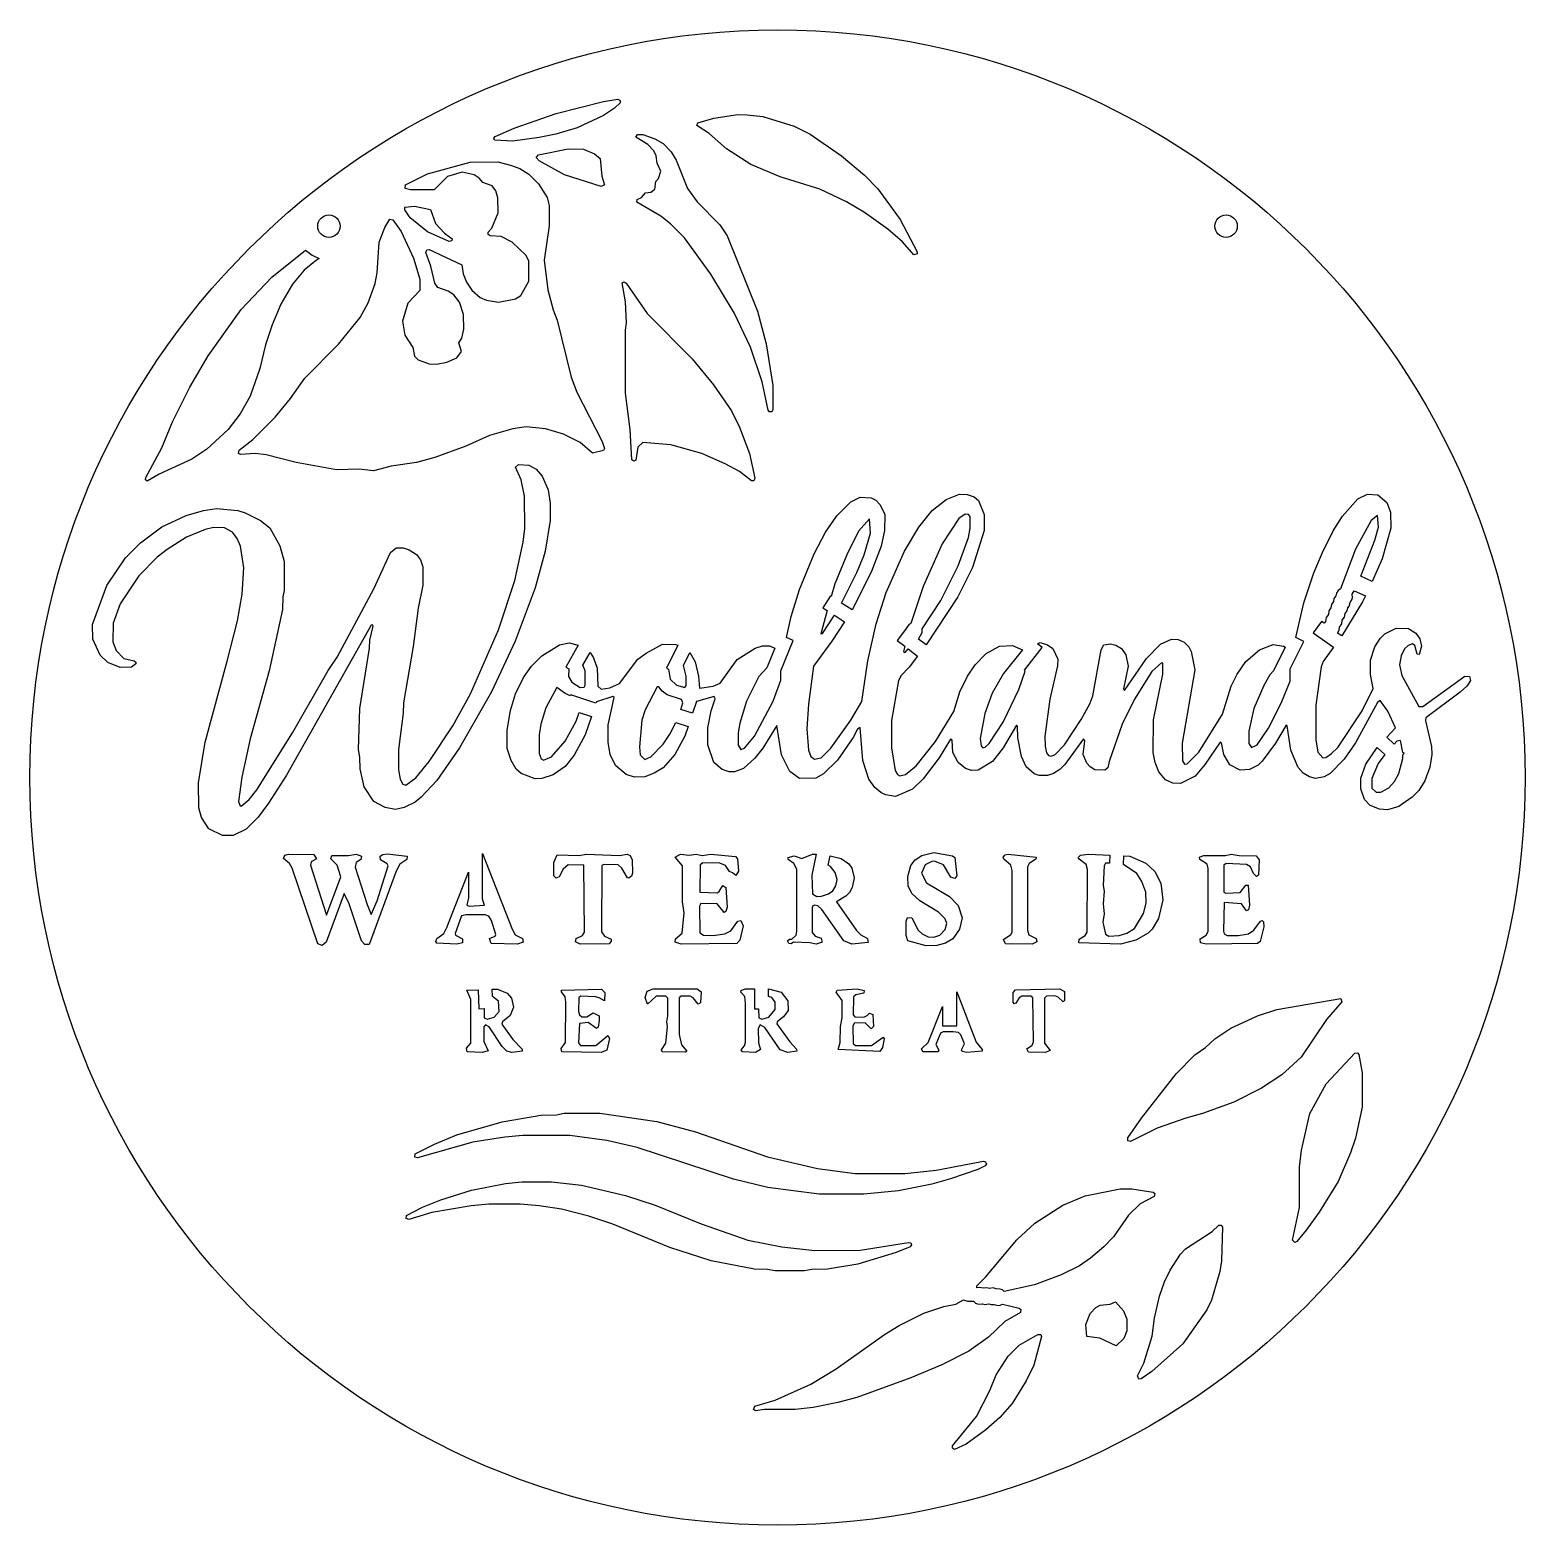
# Model space of a CAD drawing. Header units: millimetres. Extents: x -400 to 400, y -400 to 400.
import ezdxf

# ---------------------------------------------------------------- set-up
doc = ezdxf.new("R2010")
doc.units = ezdxf.units.MM
doc.layers.add('CUT', color=7, linetype='Continuous')

msp = doc.modelspace()

# ---------------------------------------------------------------- linework, layer by layer
at = {"layer": 'CUT'}
for points in [[(-150.98, 343.01), (-140.98, 347.49), (-118.48, 355.28), (-93.16, 361.63), (-85.51, 362.92), (-84.13, 362.21), (-84.16, 361.01), (-87.27, 358.06), (-93.11, 354.21), (-107.14, 347.68), (-118.59, 344.16), (-127.47, 342.36), (-141.58, 340.53), (-151.48, 341.03), (-151.72, 342.14)], [(8.91, 348.44), (17.41, 344.22), (34.28, 332.68), (46.5, 322.34), (53.75, 315.04), (65.64, 298.59), (74.69, 281.33), (74.68, 280.12), (72.87, 279.62), (66.84, 286.56), (59.09, 293.31), (46.55, 302.28), (36.93, 308.05), (22.57, 314.74), (1.43, 321.47), (-14.28, 328), (-27.35, 336.34), (-36.56, 344.51), (-43.18, 348.85), (-42.6, 350.31), (-34.08, 352.82), (-21.3, 354.65), (-16.17, 354.62), (-7.83, 353.68)], [(-67.69, 313.16), (-65.58, 314.86), (-65.17, 318.82), (-63.74, 320.54), (-62.4, 324.41), (-64.35, 328.68), (-64.92, 332.63), (-66.09, 335.24), (-69.39, 338.76), (-75.81, 342.55), (-74.92, 344.08), (-72.03, 344.12), (-65.64, 341.65), (-61.18, 339.14), (-56.88, 334.73), (-54.21, 330.34), (-48.21, 315.13), (-43.03, 307.98), (-30.93, 295.77), (-26.9, 289.81), (-10.69, 249.53), (-6.06, 232), (-2.55, 209.65), (-2.51, 196.82), (-3.08, 195.73), (-4.3, 195.61), (-5.08, 196.55), (-8.24, 211.63), (-14.45, 230.29), (-23.1, 248.53), (-35.69, 269.22), (-49.75, 288.72), (-57.31, 296.28), (-62.38, 300.35), (-75.23, 307.75), (-75.02, 309.21), (-72.8, 310.26), (-70.65, 312.88)], [(-127.96, 333.08), (-112.09, 336.29), (-103.87, 336.17), (-97.85, 333.69), (-94.8, 331.16), (-94.06, 321.69), (-92.63, 317.06), (-94.27, 316.17), (-113.97, 322.44), (-127.45, 330), (-129.07, 331.7)], [(-168.75, 323.89), (-176.55, 321.57), (-183.64, 314.45), (-196.42, 314.4), (-199.25, 315.16), (-199.06, 317.07), (-187.23, 323.03), (-164.44, 329.32), (-149.71, 329.34), (-142.79, 327.65), (-137.79, 325.76), (-133.1, 322.81), (-127.85, 317.58), (-123.26, 310.4), (-122.23, 306.03), (-122.2, 295.23), (-124.79, 276.75), (-122.8, 260.99), (-120.09, 250.21), (-117.92, 244.63), (-110.39, 214.17), (-107.29, 206.12), (-93.75, 179.86), (-92.64, 176), (-93.14, 174.99), (-99.01, 173.47), (-105.58, 179.25), (-114.55, 183.74), (-124.14, 186.62), (-134.42, 187.65), (-141.55, 186.57), (-154.11, 183.01), (-166.67, 177.29), (-183.37, 171.2), (-193.08, 168.56), (-206.68, 166.58), (-216.15, 164.16), (-223.88, 164.96), (-235.98, 164.62), (-257.55, 168.54), (-273.52, 172.64), (-279.51, 173.4), (-287.34, 172.83), (-288.39, 173.36), (-288.12, 175.17), (-280.67, 180.77), (-268.7, 192.77), (-260.55, 202.71), (-252.94, 213.64), (-234.82, 231.87), (-223.36, 246.21), (-219.02, 253.94), (-215.24, 264.32), (-214.13, 269.99), (-213.08, 286.49), (-210.16, 294.31), (-207.42, 298.79), (-205.86, 298.35), (-201.44, 292.15), (-194.8, 277.92), (-191.34, 266.58), (-191.45, 260.49), (-197.81, 253.86), (-200.72, 244.16), (-199.39, 236.68), (-195.07, 230.07), (-194.14, 225.44), (-192.23, 223.39), (-186.37, 221.36), (-182.54, 221.08), (-176.97, 222.22), (-171.65, 224.47), (-169.01, 227.95), (-170.46, 232.5), (-168.84, 235.05), (-167.79, 239.95), (-167.94, 247.67), (-170.19, 254.28), (-173.14, 258.29), (-176.17, 260.29), (-181.71, 262.26), (-183.29, 264.51), (-185.51, 273.51), (-188.21, 280.86), (-187.7, 282.4), (-186.45, 282.49), (-168.96, 274.38), (-168.15, 269.54), (-166.38, 264.96), (-163.53, 260.81), (-159, 256.91), (-155.76, 255.41), (-149.32, 254.28), (-140.17, 256.12), (-137.39, 257.85), (-133.05, 265.61), (-133.04, 276.32), (-134.55, 279.22), (-141.95, 286.44), (-147.84, 289.44), (-153.75, 289.83), (-154.82, 290.49), (-154.84, 291.74), (-152.88, 293.93), (-149.53, 302.05), (-149.55, 310.17), (-150.66, 313.93), (-152.74, 316.55), (-157.59, 318.41), (-159.55, 320.73), (-162.22, 322.42)], [(-175.74, 286.79), (-187.3, 291.91), (-196.63, 299.48), (-199.43, 303.74), (-199.37, 305.23), (-194.2, 305.76), (-185.71, 303.87), (-182.94, 296.39), (-178.25, 291.29), (-173.99, 288.2), (-174.32, 287.12)], [(-313.31, 170.37), (-330.92, 162.35), (-337.27, 158.6), (-338.1, 159.35), (-338.04, 160.47), (-329.38, 176.47), (-323.7, 190.38), (-314.46, 208.81), (-304.68, 225.64), (-287, 250.34), (-270.49, 267.74), (-252.61, 282.16), (-249, 279.41), (-245.19, 277.77), (-246.73, 276.81), (-253.17, 271.42), (-259.52, 263.94), (-265.77, 253.18), (-270.35, 242.26), (-273.89, 231.57), (-276.94, 218.84), (-282.23, 203.96), (-287.43, 194.5), (-293.86, 186.25), (-305.31, 175.72)], [(-57.15, 177.95), (-72.1, 179.18), (-74.66, 176.76), (-75.85, 169.87), (-76.95, 169.34), (-78.01, 169.97), (-78.78, 186.14), (-81.31, 205.62), (-81.32, 239.34), (-80.75, 243.18), (-81.41, 254.45), (-83.1, 264.64), (-82.04, 265.13), (-81.01, 264.58), (-69.7, 248.31), (-45.63, 224), (-34.31, 210.08), (-24.68, 196.11), (-20.28, 187.48), (-14.95, 173.32), (-12.04, 160.16), (-12.67, 158.75), (-13.87, 158.7), (-20.42, 163.77), (-27.96, 167.9), (-40.55, 173.36)], [(-192.27, 90.52), (-194.99, 70.01), (-200.11, 40.01), (-200.21, 34.36), (-202.77, 15.07), (-202.78, 4.17), (-201.85, -0.84), (-200.54, -3.49), (-198.85, -4.15), (-193.45, -0.21), (-186.43, 8.51), (-173.64, 27.7), (-164.31, 44.77), (-149.34, 79.02), (-140.56, 105.47), (-136.15, 125.83), (-135.23, 133.28), (-135.34, 150.54), (-137.1, 159.28), (-140.24, 166.05), (-138.62, 167.43), (-133.1, 167.04), (-129.14, 164.95), (-125.92, 161.27), (-122.78, 153.98), (-121.58, 146.65), (-121.61, 137.45), (-124.3, 121.05), (-129.62, 101.51), (-140.3, 72.96), (-152.94, 45.88), (-170.17, 15.93), (-182.23, -1.52), (-190.68, -10.59), (-193.9, -13.11), (-199.83, -16.13), (-204.39, -17.2), (-209.98, -16.04), (-216.01, -12.83), (-221.14, -5.08), (-223.37, 4.68), (-223.45, 10.95), (-224.27, 14.97), (-223.39, 36.99), (-218.23, 69.15), (-218.09, 73.41), (-216.35, 81), (-216.76, 81.71), (-217.4, 81.51), (-262.62, 1.26), (-272.29, -13.67), (-277.93, -21.19), (-284.37, -27.65), (-291.26, -31.1), (-296.95, -31.01), (-304.35, -27.52), (-308.17, -21.44), (-309.7, -16.31), (-309.82, -2.9), (-306.21, 18.9), (-294.38, 62.21), (-288.98, 83.85), (-286.35, 98.01), (-285.46, 112.27), (-287.4, 123.76), (-289.05, 127.95), (-291.69, 131.29), (-295.84, 133.63), (-301.71, 133.76), (-306.16, 132.73), (-316.24, 128.64), (-326.6, 122.06), (-331.84, 117.83), (-341.66, 107.97), (-351.69, 92.84), (-355.43, 82.53), (-355.55, 72.61), (-353.91, 68.02), (-349.7, 63.68), (-344.26, 62.47), (-343.33, 61.69), (-343.28, 60.74), (-345.59, 59.04), (-351.79, 58.78), (-358.32, 61.59), (-362.42, 65.51), (-366.33, 74.02), (-366.59, 81.81), (-358.8, 102.73), (-348.84, 117.61), (-340.77, 125.64), (-329.4, 134.09), (-316.37, 140.14), (-307.03, 142.91), (-300.19, 143.88), (-288.69, 142.93), (-284.86, 141.68), (-276.64, 137.55), (-271.64, 133.64), (-266.22, 123.94), (-263.96, 115.59), (-263.95, 100.07), (-264.74, 96.72), (-264.88, 89.91), (-271.97, 57.01), (-282.07, 20.62), (-286.54, 0.13), (-288.34, -12.81), (-287.76, -14.89), (-286.9, -15.32), (-282.71, -11.81), (-278.6, -6.65), (-259.45, 23.83), (-240.47, 57.2), (-235.66, 64.38), (-216.02, 100.96), (-207.05, 120.41), (-203.97, 122.8), (-200.3, 122.92), (-197.06, 121.81), (-193.23, 119.35), (-191.02, 116.54), (-189.77, 112.68), (-189.77, 102.94)], [(25.77, 131.23), (31.71, 140.05), (39.22, 147.53), (44.26, 149.94), (50.11, 149.68), (52.58, 148.32), (55.02, 145.83), (57.39, 140.7), (57.31, 132.23), (55.41, 123.78), (50.17, 109.8), (39.93, 89.66), (34.29, 93.3), (42.45, 109.64), (46.3, 119.18), (49.81, 130.73), (49.19, 138.41), (43.34, 131.82), (37.03, 119.19), (30.63, 103.7), (28.75, 96.88), (28.33, 97.15), (24.27, 90.85), (26.65, 89.31), (23.2, 76.79), (24.01, 76.97), (30.53, 86.8), (35.86, 83.36), (29.12, 72.93), (19.19, 59.52), (16.5, 39.21), (15.75, 25.99), (16.59, 14.57), (17.92, 11.18), (19.87, 9.76), (23.28, 10.55), (28.6, 15.73), (39.2, 30.75), (45.05, 40.62), (48.34, 62.43), (52.87, 82.3), (58.19, 99.07), (67.92, 121.03), (75.61, 133.96), (82.84, 142.93), (90.3, 148.7), (97.3, 151.6), (101.54, 151.49), (105.18, 150.13), (107.53, 148.28), (110.66, 140.77), (110.59, 132.23), (104.31, 112.39), (96.45, 96.63), (79.55, 70.94), (75.44, 74.08), (77.34, 77.54), (77.4, 79.48), (87.41, 94.78), (96.67, 113.25), (102.28, 128.35), (103.12, 133.48), (103.04, 139.65), (102.12, 140.72), (100.35, 140.98), (96.94, 138.58), (88.04, 125.11), (77.9, 102.19), (71.29, 82.46), (70.28, 81.75), (69.6, 80.88), (68.57, 79.16), (64.1, 73.32), (68.06, 70.28), (67.41, 67.43), (68.33, 66.8), (69.97, 68.82), (74.99, 64.98), (70.42, 59.02), (66.11, 54.59), (64.66, 51.95), (61.03, 30.48), (60.97, 15.96), (62.97, 3.72), (64.14, 1.64), (65.43, 0.87), (68.51, 1.66), (74.17, 6.19), (84.53, 19.29), (94.28, 35.37), (97.55, 45.91), (101.64, 54.13), (105.74, 60.34), (111.61, 66.3), (118.71, 70.31), (125.79, 70.55), (131.06, 68.25), (120.98, 55.72), (114.86, 45.15), (110.88, 34.33), (108.44, 20.94), (109.04, 16.88), (109.9, 15.9), (111.07, 16.15), (113.22, 18.24), (120.79, 29.64), (129.04, 47.04), (132.49, 56.89), (132.17, 57.4), (141.58, 69.62), (139.12, 71.51), (140.61, 72.17), (144.49, 71), (147.36, 69.06), (150.02, 63.29), (149.88, 59.69), (145.74, 41.83), (143.08, 21.94), (143.13, 16.69), (144.01, 13.12), (144.92, 11.75), (146.24, 11.33), (148.31, 12.21), (153.5, 17.49), (162.53, 31.05), (167.19, 39.5), (168.68, 43.76), (173.19, 68.36), (174.53, 70.92), (178.1, 71.43), (181.01, 70.74), (184.07, 69.02), (186.4, 65.68), (187.59, 59.64), (185.11, 47.43), (185.75, 46.63), (197.36, 63.72), (204.95, 71.37), (210.75, 74.01), (214.42, 73.91), (217.56, 72.41), (220.02, 69.94), (221.4, 67.4), (223.27, 57.56), (216.44, 18.4), (216.72, 8.93), (217.79, 7.22), (219.12, 7.23), (225.42, 13.57), (238.08, 33.88), (242.66, 48.88), (245.91, 55.34), (250.53, 61.99), (257.85, 68.26), (265.27, 71.13), (270.66, 70.34), (271.65, 69.72), (265.35, 57), (263.38, 54.88), (260.13, 49.25), (254.95, 36.83), (252.26, 24.8), (252.25, 18.16), (253.6, 16.06), (256.56, 17.54), (262.79, 26.4), (269.48, 39.7), (274.31, 51.59), (274.27, 58.09), (281.54, 72.77), (277.39, 74.82), (281.64, 93.51), (287, 109.53), (291.52, 120.35), (297.33, 131.96), (302.3, 139.88), (310.57, 149.05), (315.59, 151.61), (321.27, 151.27), (326.07, 147.13), (328.07, 141.88), (328.11, 133.37), (323.58, 116.92), (318.09, 104.95), (312.19, 107.66), (319.65, 127.05), (321.5, 133.9), (321, 140.2), (317.58, 137.46), (309.32, 122.24), (301.32, 100.93), (300.03, 100.04), (299.05, 98.58), (298.73, 97.2), (297.74, 95.72), (297.4, 94.1), (296.42, 92.63), (296.09, 90.78), (295.05, 89.26), (294.73, 87.24), (293.57, 85.62), (293.25, 83.5), (292.42, 82.57), (291.06, 83.54), (286.68, 77.46), (297.48, 69.66), (292.03, 62.12), (290.92, 59.25), (288.06, 38.76), (288.04, 20.07), (289.13, 13.55), (291.73, 10.44), (293.41, 10.74), (296.45, 12.78), (299.81, 16.12), (312.88, 35.67), (318.72, 47.68), (317.26, 55.19), (317.27, 62.83), (319.54, 69.87), (322.46, 74.45), (325.01, 76.91), (331, 79.91), (337.63, 79.73), (341.53, 77.2), (343.67, 74.22), (344.5, 70.22), (343.38, 65.86), (342.18, 65.97), (341.09, 70.66), (339.69, 71.49), (337.43, 70.67), (335.53, 68.84), (333.67, 65.14), (332.75, 60.28), (333.97, 54.59), (343.16, 37.94), (345.34, 38.07), (367.84, 54.21), (370.19, 54.05), (370.76, 51.9), (368.87, 48.8), (365.3, 45.61), (346.92, 31.92), (346.69, 30.38), (349.98, 16.59), (350.04, 12.31), (348.99, 5.48), (346.31, -1.81), (343.21, -7), (339.59, -10.57), (332.51, -15.53), (326.44, -17.24), (322.16, -17.02), (317.15, -14.9), (314.16, -11.74), (312.03, -5.99), (312.13, -0.32), (314.85, 7.18), (320.86, 16.11), (324.96, 12.24), (321.35, 7.42), (317.91, -0.58), (318.01, -5.72), (320.36, -7.86), (322.75, -7.79), (327.03, -5.54), (330.15, -2.22), (332.39, 2.21), (334.64, 10.17), (334.62, 12.17), (335.25, 12.84), (334.6, 13.45), (333.29, 19.74), (331.39, 19.42), (329.87, 17.91), (326.01, 21.56), (330.7, 26.54), (326.59, 35.55), (322.49, 41.13), (321.06, 40.1), (309.32, 18.57), (303.21, 9.84), (295.7, 2.18), (292.5, 0.4), (287.92, -0.54), (284.65, 0.41), (281.18, 2.28), (278.51, 5.4), (274.72, 14.6), (272.76, 27.59), (272.09, 28.09), (266.39, 18.35), (259.32, 8.65), (257.11, 6.63), (252.48, 4.29), (247.47, 3.85), (241.97, 6.86), (238.83, 12.23), (237.5, 18.57), (236.81, 18.98), (228.9, 7.11), (223.42, 0.77), (215.59, -3.26), (211.44, -3.09), (207.67, -1.31), (204.1, 3.12), (202.13, 8.01), (201.05, 13.34), (201.15, 30.8), (206.22, 55.26), (206.14, 60.92), (205.55, 61.57), (200.23, 56.76), (190.93, 41.87), (184.34, 28.58), (177.37, 8.58), (176.81, 5.19), (175.08, 3.86), (169.7, 4.16), (167.25, 5.63), (165.5, 7.72), (163.56, 12.24), (164.36, 19.68), (163.71, 20.63), (153.65, 6.92), (151.01, 4.32), (147.65, 2.21), (144.4, 1.15), (140.04, 1.09), (137.35, 1.96), (133.06, 5.77), (130.56, 11.32), (128.61, 21.17), (128.5, 27.38), (127.91, 27.97), (120.67, 15.94), (115.06, 8.5), (107.37, 3.9), (103.83, 3.75), (100.56, 4.76), (96.67, 8.04), (93.8, 13.43), (93.45, 20.03), (92.58, 20.54), (86.46, 10.48), (77.9, -0.8), (72.28, -6.24), (63.06, -10.21), (57.78, -9.22), (55.28, -8.02), (52.09, -5.33), (48.85, -0.97), (45.74, 9.11), (44.22, 26.72), (42.79, 25.81), (40.45, 21.37), (32.08, 9.33), (24.66, 1.92), (20.45, -0.32), (11.81, -0.55), (6.62, 3.16), (2.2, 12.09), (-0.28, 27.77), (-7.89, 15.68), (-12.2, 10.39), (-18.25, 4.78), (-23, 2.99), (-25.87, 2.96), (-29.57, 4.31), (-34.11, 7.95), (-37.31, 17.44), (-37.25, 26.6), (-35.43, 35.67), (-33.29, 42.14), (-33.87, 43.41), (-43.31, 40.69), (-45.43, 34.37), (-51.65, 36.46), (-50.65, 39.94), (-51.3, 41.77), (-59.02, 44.29), (-61.72, 46.18), (-63.44, 48.52), (-64.46, 48.44), (-70.74, 36.27), (-72.54, 30.75), (-73.9, 16.39), (-73.4, 12.15), (-70.95, 9.72), (-67.72, 11.07), (-61.12, 17.82), (-57.54, 23.2), (-54.4, 29.47), (-47.83, 27.26), (-49.55, 22.12), (-54.94, 12.37), (-61.25, 5.18), (-65.94, 2.28), (-70.99, 0.37), (-76.54, 0.22), (-81.04, 1.67), (-86.61, 6.36), (-89.56, 12.31), (-90.63, 18.88), (-90.63, 28.21), (-87.32, 42.76), (-88.07, 43.27), (-96.87, 40.54), (-97.15, 39.72), (-110.64, 44.3), (-110.84, 43.72), (-113.55, 44.89), (-118, 48.23), (-124.01, 37.19), (-126.61, 28.53), (-127.6, 22.76), (-127.5, 12.76), (-126.51, 10.04), (-125.16, 9.25), (-120.98, 11.07), (-113.64, 19.41), (-107.79, 30.11), (-106.05, 34.82), (-99.57, 32.62), (-102.88, 22.87), (-108.75, 11.98), (-113.6, 5.96), (-120.11, 1.39), (-126.04, -0.51), (-129.62, -0.66), (-137.08, 2.06), (-139.83, 4.53), (-142.58, 9.16), (-144.71, 15.5), (-144.73, 25.38), (-142.82, 35.81), (-140.16, 44.69), (-135.86, 53.43), (-131.69, 59.61), (-126.16, 65.15), (-116.64, 71.01), (-111.44, 72.1), (-106.64, 70.89), (-113.3, 59.03), (-111.59, 58.07), (-111.8, 54.05), (-110.04, 51), (-105.63, 48.19), (-103.51, 48.31), (-102.95, 49.37), (-102.93, 57.12), (-104.08, 60.12), (-100.31, 66.84), (-98.37, 64.04), (-96.49, 58.53), (-96.1, 48.84), (-94.37, 47.22), (-89.66, 48.02), (-84.48, 50.24), (-74.76, 63.29), (-70.32, 66.6), (-61.58, 71.3), (-54.42, 71.24), (-53.39, 70.74), (-59.37, 58.49), (-58.37, 58.01), (-57.45, 52.65), (-54.09, 49.46), (-49.62, 48.11), (-48.82, 49.25), (-48.83, 54.22), (-50.32, 59.93), (-46.89, 66.95), (-44.05, 61.86), (-42.18, 54.24), (-41.7, 47.82), (-34.39, 48.94), (-30.6, 50.42), (-21.51, 63.22), (-11.89, 69.24), (-8, 70.47), (-4.35, 70.5), (-1.34, 69.25), (-5.76, 58.59), (-10.01, 54), (-16.53, 40.83), (-20.13, 29.07), (-21.1, 23.97), (-21.11, 17.32), (-19.67, 15.05), (-17.69, 15.69), (-12.26, 22.12), (-2.4, 40.87), (1.78, 52.11), (1.73, 57.07), (8.46, 73.3), (4.76, 74.83), (7.33, 86.17), (11.79, 100.52), (19.58, 119.73)], [(313.05, 93.95), (301.87, 75.75), (299.71, 77.31), (300.49, 78.89), (300.62, 80.46), (301.88, 82.18), (302.21, 84.2), (303.37, 85.81), (303.7, 87.67), (304.74, 89.19), (305.08, 90.81), (305.8, 91.75), (306.38, 93.66), (307.37, 95.14), (307.67, 96.27), (307.54, 98.07), (308.59, 99.96), (314.55, 97.22)], [(-220.84, -89.44), (-222.6, -87.31), (-229.11, -67.68), (-231.86, -61.98), (-241.53, -88.09), (-243.67, -89.8), (-246.01, -89.06), (-259.67, -48.55), (-261.15, -46.09), (-264.37, -43.29), (-263.67, -41.63), (-261.56, -40.97), (-248.16, -41.26), (-246.63, -43.52), (-249.47, -45.2), (-249.9, -46.93), (-241.3, -73.6), (-233.68, -53.11), (-235.59, -46.86), (-238.96, -43.6), (-238.39, -41.75), (-229.48, -41.77), (-225.48, -40.95), (-222.51, -42.06), (-222.88, -43.96), (-225.47, -45.54), (-225.96, -47.92), (-219.63, -68.04), (-217.33, -73.32), (-214.27, -65.97), (-208.4, -47.3), (-208.81, -46.14), (-212.36, -44.11), (-212.56, -42.11), (-211.19, -41.14), (-208.81, -40.93), (-198.07, -42.03), (-198.29, -43.9), (-202.02, -46.39), (-204.02, -50.12), (-218.4, -89.34)], [(-151.15, -84.86), (-150.74, -84.01), (-153.08, -76.6), (-154.5, -74.21), (-156.45, -73.5), (-166.53, -73.49), (-169.05, -74.1), (-172.55, -83.4), (-172.26, -84.36), (-168.61, -86.25), (-168.56, -88.38), (-171.61, -89.21), (-182.22, -88.63), (-182.72, -87.83), (-182.33, -86.12), (-178.56, -83.47), (-176.89, -80.29), (-165.27, -50.63), (-165.27, -64.37), (-166.29, -68.24), (-165.02, -68.82), (-156.69, -68.23), (-157.81, -65.13), (-157.77, -40.6), (-141.92, -81.08), (-140.28, -84.14), (-136.39, -86.19), (-136.06, -88.11), (-139.11, -89.2), (-153.17, -88.78), (-154.02, -86.22)], [(-88.91, -87.53), (-90.07, -88.97), (-105.62, -89.19), (-108.11, -87.88), (-107.75, -86.13), (-104.39, -84.53), (-103.28, -82.72), (-103.56, -46.92), (-112.03, -46.66), (-114.68, -49), (-116.78, -53.22), (-118.39, -53.87), (-119.62, -52.63), (-119.71, -45.43), (-117.87, -41.34), (-106.16, -41.78), (-102.38, -41.01), (-84.53, -41.78), (-80.46, -41.02), (-78.91, -41.76), (-77.78, -44.02), (-77.64, -51.19), (-78.03, -52.76), (-79.46, -53.9), (-80.33, -53.62), (-83.22, -48.56), (-85.33, -46.67), (-92.99, -46.47), (-94.03, -47.13), (-94.11, -82.66), (-92.54, -84.91), (-88.94, -86.46)], [(-21.76, -88.88), (-51.49, -89.21), (-54.73, -88.14), (-54.61, -86.32), (-51.05, -83.36), (-49.92, -72.46), (-50.77, -66.46), (-50.9, -47.22), (-54.72, -42.56), (-51.82, -40.95), (-47.21, -41.64), (-43.55, -41.06), (-40.23, -41.75), (-35.62, -41.06), (-22.5, -42.3), (-21.44, -43.6), (-20.87, -50.2), (-22.26, -52.47), (-24.09, -50.99), (-25.69, -50.31), (-27.8, -47.12), (-30.8, -45.8), (-39.99, -45.65), (-41.41, -46.68), (-41.48, -61.43), (-32.35, -61.75), (-31.17, -61.03), (-29.19, -57.77), (-27.65, -58.85), (-26.95, -69.38), (-27.58, -71.69), (-28.6, -72.17), (-32.23, -67.55), (-41.1, -67.43), (-41.76, -68.82), (-41.56, -83.05), (-39.52, -84.39), (-34.47, -84.55), (-28.22, -83.68), (-25, -82.01), (-21.19, -76.88), (-19.59, -76.56), (-18.43, -79.33), (-20.12, -86.98)], [(27.32, -62.26), (29.65, -60.55), (31.16, -57.96), (31.86, -54.58), (30.94, -50.91), (28.43, -47.61), (27.13, -46.84), (28.19, -41.98), (34.05, -43.26), (38.17, -46.13), (39.86, -48.46), (41.1, -53.72), (39.98, -58.8), (38.48, -61.54), (36.53, -63.53), (31.53, -66.59), (42.32, -81.82), (44.64, -84.15), (48.18, -86.07), (48.52, -88.31), (39.84, -89.18), (35.49, -87.45), (23.78, -70.69), (21.54, -68.61), (20.03, -68.31), (18.94, -68.64), (18.51, -69.63), (18.61, -82.89), (20.17, -84.93), (23.44, -85.92), (23.85, -88.13), (20.73, -89.18), (17.35, -88.4), (8.52, -88.07), (7.3, -88.97), (5.98, -88.81), (5.41, -87.32), (6.37, -86.46), (7.73, -86.44), (9.91, -84.44), (10.35, -82.18), (10.26, -49.07), (8.67, -45.98), (5.75, -43.92), (5.69, -42.81), (8.93, -41.88), (13.06, -43.3), (18.66, -41.08), (20.71, -41.06), (18.29, -52.18), (18.73, -62.32), (21, -63.61), (23.47, -63.54)], [(90.56, -78.03), (89.63, -75.56), (86.13, -72.01), (76.13, -65.96), (71.96, -62), (69.85, -57.89), (69.75, -52.9), (71.41, -47.02), (73.71, -43.99), (77.29, -41.71), (83.6, -40.21), (93.65, -41.93), (94.88, -42.88), (95.94, -52.59), (94.9, -53.96), (92.82, -53.37), (88.82, -46.77), (84.01, -44.83), (82.51, -44.9), (78.97, -46.81), (77.1, -51.25), (79.76, -56.34), (92.06, -63.67), (96.61, -68.45), (98.77, -75.1), (97.36, -81.2), (93.81, -86.25), (89.9, -88.65), (85.25, -89.93), (79.46, -90.01), (69.8, -87.41), (68.88, -84.54), (68.88, -76.91), (69.64, -74.84), (71.84, -75.14), (75.2, -81.6), (77.48, -83.65), (80.68, -85.2), (83.64, -85.37), (86.85, -84.35), (89.71, -81.33)], [(125.55, -82.75), (125.64, -49.75), (124.91, -46.98), (121.09, -43.72), (120.81, -42.61), (121.89, -41.35), (123.5, -40.99), (138.37, -42.55), (138.29, -43.69), (134.7, -45.94), (133.79, -47.83), (133.75, -81.67), (134.49, -84.11), (138.34, -86.15), (138.68, -87.87), (136.2, -89.19), (122.05, -89.06), (121.01, -86.72), (124.84, -84.07)], [(198.25, -83.32), (191.81, -87.03), (183.56, -89.12), (161.3, -88.5), (161.34, -86.5), (164.57, -84.59), (165.71, -82.74), (165.81, -49.15), (165.21, -46.5), (161.34, -43.76), (160.95, -42.74), (162.12, -41.51), (166.39, -41.09), (177.88, -41.57), (177.7, -45.77), (175.5, -45.87), (174.81, -47.3), (174.25, -57.81), (174.76, -60.76), (174.22, -67.55), (174.77, -72.97), (174, -77.4), (175.42, -83.77), (177.34, -84.91), (182.78, -84.45), (186.97, -83.31), (191, -80.79), (195.86, -72.84), (197.23, -67.29), (197.01, -61.38), (195.01, -55.63), (192.29, -51.42), (185.18, -46.52), (185.37, -41.89), (188.6, -42.02), (197.16, -45.8), (201.88, -50.35), (205.09, -56.6), (206.18, -65.4), (203.79, -75.42), (200.47, -81.06)], [(229.34, -89.21), (226.38, -88.54), (226.15, -86.34), (229.41, -84.36), (230.38, -82.46), (230.44, -48.63), (229.86, -46.29), (225.91, -43.89), (225.84, -42.62), (227.93, -41.81), (239.64, -41.76), (242.76, -41.02), (246.94, -41.78), (256.06, -41.94), (257.71, -44.07), (257.42, -52.26), (256.31, -52.91), (254.61, -51.41), (253.04, -47.87), (250.85, -46.59), (240.05, -46.1), (238.85, -46.95), (238.89, -61.31), (239.92, -61.83), (247.5, -61.61), (250.66, -57.67), (251.86, -57.54), (252.53, -68.37), (251.95, -70.8), (250.86, -71.28), (248.32, -67.62), (239, -66.88), (238.57, -82.16), (238.98, -83.56), (240.67, -84.53), (246.43, -84.57), (251.96, -83.7), (254.9, -81.62), (258.36, -76.91), (259.4, -76.54), (260.1, -77.17), (260.28, -79.86), (258.21, -87.73), (256.88, -88.9)], [(-141.23, -122.82), (-143.04, -127.38), (-147.1, -130.7), (-147.51, -132.04), (-141.55, -140.26), (-136.65, -145.33), (-136.54, -146.35), (-142.09, -147.19), (-144.81, -146.42), (-147.23, -143.91), (-154.2, -133.36), (-156.28, -132.33), (-157.11, -133.48), (-157.17, -141.26), (-154.76, -146.27), (-157.87, -147.21), (-166.01, -146.72), (-166.33, -144.77), (-164.1, -142.17), (-164, -118.72), (-166.18, -113.72), (-160.12, -113.52), (-159.79, -123.74), (-157.02, -123.65), (-156.89, -128.53), (-155.32, -129.23), (-151.66, -128.21), (-149, -125.27), (-149.29, -119.75), (-152.5, -117.11), (-152.62, -113.28), (-149.79, -113.19), (-144.65, -115.41), (-142.27, -118.08)], [(-105.18, -116.95), (-106.26, -117.78), (-106.51, -125.22), (-106, -127.03), (-104.7, -128.04), (-102.03, -128.1), (-98.6, -125.87), (-95.49, -127.58), (-95.4, -130.1), (-96.04, -133.58), (-96.81, -134.25), (-101.35, -131.14), (-105.98, -131.62), (-106.46, -141.93), (-105.43, -143.32), (-97.14, -143.32), (-90.86, -138.12), (-89.94, -139.71), (-91.38, -145.84), (-94.32, -147.19), (-115.39, -146.7), (-115.73, -144.92), (-113.35, -141.75), (-113.31, -120.17), (-113.64, -117.35), (-115.59, -114.76), (-115.59, -113.74), (-94.24, -113.22), (-92.46, -115.1), (-92.57, -119.49), (-95.33, -117.97), (-97.46, -117.27)], [(-70.73, -117.67), (-69.7, -114.39), (-66.56, -113.1), (-42.96, -113.16), (-40.86, -114.69), (-41.13, -120.57), (-42.44, -121.24), (-45.12, -117.8), (-46.78, -116.92), (-51.6, -117), (-52.56, -117.83), (-52.68, -137.59), (-51.4, -143.08), (-48.47, -146.36), (-49.29, -146.94), (-61.75, -146.71), (-62.04, -145.78), (-59.72, -142.17), (-58.79, -133.35), (-59.27, -130.67), (-58.63, -127.54), (-58.71, -118.13), (-59.82, -116.94), (-64.91, -116.98), (-69.57, -121.35)], [(-10.28, -134.22), (-10.23, -141.89), (-9.1, -145.55), (-11.85, -147.1), (-18.76, -146.81), (-19.52, -145.66), (-17.72, -143.5), (-17.09, -141.55), (-17.06, -120.74), (-17.51, -117.19), (-19.53, -114.82), (-19.48, -114.03), (-17.25, -113.11), (-12.38, -113.12), (-12.39, -123.69), (-10.09, -123.69), (-9.99, -128.53), (-8.43, -129.23), (-4.68, -128.19), (-1.31, -124.15), (-1.27, -120.13), (-3.04, -117.78), (-4.88, -117.25), (-4.88, -113.13), (1.95, -114.89), (5.45, -119.53), (5.71, -124.69), (3.25, -128.08), (-0.17, -130.75), (-0.33, -131.85), (6.54, -141.48), (10.25, -145.36), (10.35, -146.38), (5.52, -147.16), (1.51, -145.66), (-6.79, -133.75), (-9.23, -132.26)], [(41.39, -128.05), (46.2, -128.21), (48.01, -127.4), (49.16, -126.04), (50.97, -126.78), (51.37, -133.31), (50.03, -134.54), (46.84, -131.21), (40.98, -131.47), (40.39, -132.99), (40.5, -142.32), (41.79, -143.4), (50.3, -143.4), (56.46, -138.94), (57.12, -139.91), (56.25, -144.44), (54.77, -146.68), (32.46, -145.49), (33.54, -141.81), (33.68, -133.17), (34.6, -128.59), (34.52, -119.25), (31.41, -114.83), (31.93, -113.76), (42.65, -113.1), (46.44, -114.03), (46.23, -115.32), (41.83, -116.21), (40.73, -117.38), (40.52, -127.04)], [(85.92, -146.8), (77.8, -146.81), (77.04, -145.1), (80.55, -141.84), (88.37, -122.47), (88.37, -132.91), (95.87, -132.91), (95.87, -114.67), (106.37, -141.69), (109.48, -145.54), (109.53, -146.51), (101.26, -147.2), (98.77, -146.62), (98.39, -145.73), (100, -142.44), (98.11, -137.62), (96.79, -136.38), (94.02, -136.07), (88.71, -136.12), (87.21, -136.81), (84.69, -142.77), (86.3, -145.88)], [(136.7, -117.91), (135.61, -116.97), (130.74, -116.94), (129.22, -117.81), (127.46, -120.82), (126.63, -121.02), (126.03, -120.22), (126.1, -115.02), (127.43, -113.52), (151.12, -113.12), (153.58, -114.54), (153.47, -119.28), (152.87, -120.05), (150.1, -117.51), (148.43, -116.89), (144, -116.92), (142.8, -118.13), (142.77, -142.06), (145.86, -146.09), (143.24, -147.19), (134.31, -146.97), (133.48, -145.24), (136.32, -143.17), (136.91, -141.5)], [(258.97, -166.25), (244.08, -173.66), (227.39, -179.85), (218.46, -182.21), (203.22, -187.61), (188.87, -194.84), (187.45, -194.35), (187.45, -192.85), (194.84, -182.29), (213.23, -158.63), (223.35, -148.43), (228.92, -144.52), (233.94, -139.74), (242.48, -134.11), (256.8, -127.49), (267.09, -124.06), (301.48, -118.3), (302.02, -120.04), (293.66, -129.44), (280.27, -149.58), (269.83, -159.07)], [(306.61, -200.75), (299.91, -216.13), (289.84, -232.61), (282.82, -242.27), (277.84, -248.35), (276.76, -248.83), (275.54, -247.46), (279.35, -230.05), (279.38, -208.43), (280.31, -199.47), (284.78, -179.72), (293.61, -163.86), (308.83, -147.53), (310.33, -147.28), (311.03, -148.22), (312.74, -158.07), (312.74, -176.38), (309.2, -192.89)], [(-136.31, -191.55), (-145.87, -192.48), (-162.99, -195.2), (-192.55, -203.57), (-193.96, -203.17), (-193.86, -201.4), (-183.52, -196.14), (-171.64, -191.15), (-147.4, -184.23), (-126.67, -180.6), (-118.24, -180.47), (-114.22, -179.65), (-95.08, -179.66), (-64.57, -184.09), (-43.8, -189.51), (-5.33, -202.96), (21.46, -209.21), (41.52, -211.93), (68.07, -211.94), (84.92, -210.12), (110.15, -205.34), (111.34, -205.63), (111.76, -206.78), (111.05, -207.77), (107.11, -209.69), (92.54, -214.81), (82.53, -217.57), (64.67, -221.14), (46.26, -222.96), (22.26, -222.93), (-5.14, -219.42), (-23.47, -214.86), (-75.16, -197.88), (-91.23, -194.31), (-111.12, -191.59)], [(-12.3, -263.06), (-35.49, -258.58), (-57.53, -251.52), (-88.05, -238.98), (-100.98, -234.69), (-115.61, -231.01), (-127.47, -229.17), (-137.68, -228.22), (-154.42, -228.23), (-163.94, -229.14), (-184.86, -232.76), (-197.19, -236.44), (-198.68, -235.87), (-198.49, -234.29), (-189.87, -229.89), (-180.22, -226.05), (-163.68, -220.84), (-145.49, -217.24), (-136.71, -216.37), (-120.98, -216.32), (-104.87, -218.14), (-81.33, -223.58), (-65.43, -228.91), (-40.91, -238.83), (-15.84, -247.49), (2.31, -251.15), (19.92, -252.99), (44.3, -252.95), (70.15, -248.73), (71.26, -248.95), (71.77, -249.96), (70.96, -251.19), (63.45, -254.23), (43.02, -260.41), (26.68, -263.11), (18.45, -263.22), (14.43, -264.02), (-1.26, -264.02), (-5.27, -263.22)], [(200.95, -221.9), (201.92, -222.64), (201.58, -224.18), (194.07, -228.18), (187.88, -234.26), (179.81, -245.68), (174.54, -251.05), (167.49, -257.21), (161.52, -261.25), (151.85, -266.1), (137.49, -271.5), (121.33, -274.95), (120.31, -274.13), (119.22, -273.68), (117.07, -273.64), (115.47, -273.11), (113.36, -273.35), (112.09, -272.98), (110.01, -273.2), (108.18, -272.81), (106.59, -273.11), (106.71, -272.03), (111.33, -267.36), (127.98, -247.34), (137.75, -238.5), (152.72, -228.79), (164.58, -223.77), (183.36, -220.02), (189.57, -220.08)], [(201.73, -289.28), (204.44, -277.43), (206.98, -269.76), (210.02, -263.55), (215.66, -254.99), (218.3, -252.19), (232.48, -242.94), (236.15, -239.52), (237.39, -239.59), (238.01, -240.66), (237.63, -258.68), (236.73, -264.38), (232.25, -279.71), (229.76, -284.74), (216.9, -303.01), (200.37, -317.74), (194.53, -321.72), (193.31, -321.85), (192.64, -320.07), (196.01, -313.29), (200.52, -298.86)], [(130.26, -284.71), (129.94, -286.21), (121.62, -291.04), (112.87, -299.52), (102.44, -306.96), (87.99, -314.2), (71.39, -321.17), (42.39, -331.75), (32.35, -334.49), (19.13, -337.13), (9.43, -338.07), (-6.97, -338.1), (-11.78, -338.88), (-12.92, -338.11), (-12.2, -336.35), (-1.22, -333.17), (17.83, -324.58), (31.4, -316.45), (57.33, -297.94), (65.03, -293.15), (78.23, -286.59), (88.92, -283.02), (95.42, -281.72), (99.58, -279.54), (101.62, -280.21), (104.81, -280.27), (105.93, -281.2), (107.59, -281.77), (109.67, -281.54), (110.92, -281.9), (113.03, -281.66), (114.3, -282.04), (115.87, -281.96), (118.06, -282.53), (119.22, -282.37), (120.45, -281.83), (129.34, -283.96)], [(186.85, -289.86), (186.85, -296.11), (185.27, -300.21), (181.16, -304.06), (172.53, -300), (165.53, -299.16), (165.01, -292.59), (167.26, -286.71), (170.4, -283.53), (172.63, -282.28), (178.02, -281.78), (180.8, -280.61), (185.09, -285.43)], [(100.96, -356.61), (94.63, -359.5), (93.69, -358.8), (93.69, -357.63), (106.51, -341.91), (113.6, -328.01), (117.07, -319.55), (123.46, -309.54), (129.36, -303.8), (139.36, -297.95), (140.87, -298.1), (141.31, -299.18), (137.13, -314.37), (133, -322.84), (125.53, -334.95), (118.95, -342.44), (111.42, -349.06)]]:
    msp.add_lwpolyline(points, close=True, dxfattribs=at)
for centre, radius in [((0, 0), 400), ((-240, 295), 6), ((240, 295), 6)]:
    msp.add_circle(centre, radius, dxfattribs=at)

doc.saveas('drawing.dxf')
